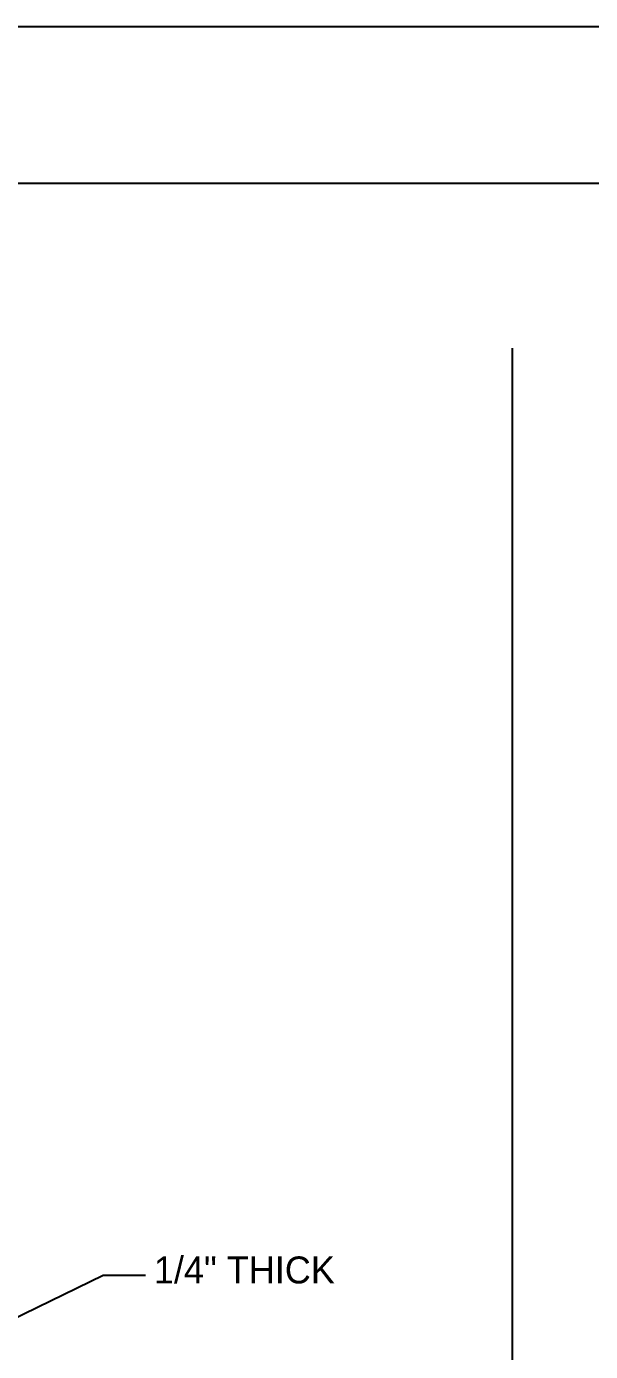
# Model space of a CAD drawing. Header units: inches. Extents: x 2 to 168, y 2 to 108.
# Drawn here: x 112.5 to 135.7, y 53 to 107.6 of the extents above; entities that cross this region are included whole.
import ezdxf

# ---------------------------------------------------------------- set-up
doc = ezdxf.new("R2010")
doc.units = ezdxf.units.IN
doc.header["$MEASUREMENT"] = 0

msp = doc.modelspace()

# ---------------------------------------------------------------- linework, layer by layer
at = {"layer": 'ANNOTATION'}
for p, q in [((111.82, 54.319), (115.639, 56.181)), ((115.639, 56.181), (117.375, 56.181))]:
    msp.add_line(p, q, dxfattribs=at)
at = {"layer": 'OUTLINE'}
for p, q in [((2.361, 107.639), (167.639, 107.639)), ((2.361, 101.181), (167.639, 101.181)), ((132.5, 94.375), (132.5, 9.306))]:
    msp.add_line(p, q, dxfattribs=at)

# ---------------------------------------------------------------- texts
at = {"layer": 'ANNOTATION'}
msp.add_text('1/4" THICK', height=1.1111, dxfattribs=at).set_placement((117.723, 55.833))

doc.saveas('drawing.dxf')
